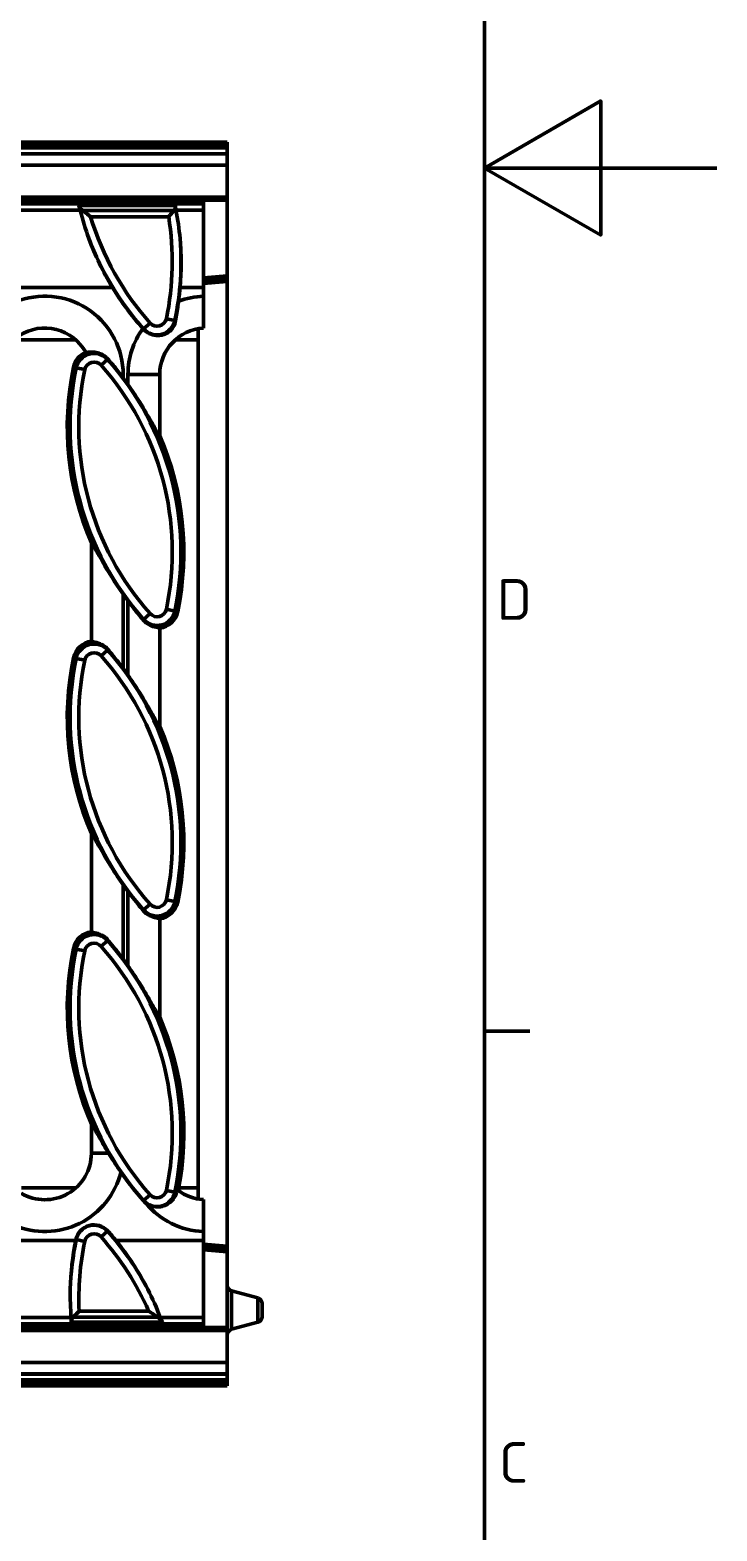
# Model space of a CAD drawing. Header units: millimetres. Extents: x 0 to 2219, y -32 to 1188.
# Drawn here: x 1563.7 to 1682, y 359.5 to 617.7 of the extents above; entities that cross this region are included whole.
import ezdxf

# ---------------------------------------------------------------- set-up
doc = ezdxf.new("R2010")
doc.units = ezdxf.units.MM
doc.header["$LTSCALE"] = 2
doc.layers.get('0').update_dxf_attribs({"lineweight": 50})
for name, color, linetype, lineweight in [('Rahmen (ISO)', 7, 'Continuous', 50), ('Sichtbar (ISO)', 7, 'Continuous', 50), ('Sichtbar schmal (ISO)', 7, 'Continuous', 50)]:
    doc.layers.add(name, color=color, linetype=linetype, lineweight=lineweight)
doc.styles.add('Notiztext (DIN)', font='isocpeur.ttf')

# ---------------------------------------------------------------- blocks, each defined once
blk = doc.blocks.new('Ränder Standardrahmen')
at = {"layer": 'Rahmen (ISO)'}
blk.add_line((821, 222.75), (824.9, 222.75), dxfattribs=at)
at = {"layer": 'Rahmen (ISO)', "flags": 128}
for points in [[(20, 20), (20, 574), (821, 574), (821, 20), (20, 20)], [(841, 297), (821, 297), (831, 302.77), (831, 291.23), (821, 297)]]:
    blk.add_lwpolyline(points, dxfattribs=at)
at = {"layer": 'Rahmen (ISO)', "char_height": 3.5, "attachment_point": 7, "style": 'Notiztext (DIN)'}
for s, insert in [('D', (822.05, 258.13)), ('C', (822.23, 183.88))]:
    blk.add_mtext(s, dxfattribs=dict(at, insert=insert))

msp = doc.modelspace()

# ---------------------------------------------------------------- linework, layer by layer
at = {"layer": 'Sichtbar (ISO)'}
for p, q in [((1597.6788, 598.4711), (1097.6788, 598.4711)), ((1597.6788, 598.4711), (1597.6788, 597.9711)), ((1597.6788, 597.4711), (1597.6788, 597.9711)), ((1597.6788, 596.4711), (1597.6788, 597.4711)), ((1597.6788, 596.4711), (1097.6788, 596.4711)), ((1597.6788, 594.4711), (1097.6788, 594.4711)), ((1597.6788, 596.4711), (1597.6788, 596.4454)), ((1597.6788, 594.4711), (1597.6788, 596.4454)), ((1597.6788, 588.9711), (1597.6788, 594.4711)), ((1597.6788, 588.9711), (1597.6788, 588.4711)), ((1558.9418, 588.4711), (1597.6788, 588.4711)), ((1593.572, 588.2711), (1559.2325, 588.2711)), ((1593.572, 588.2711), (1593.572, 587.826)), ((1593.572, 586.755), (1593.572, 587.826)), ((1593.572, 586.755), (1593.572, 573.4711)), ((1597.6788, 575.4542), (1597.6788, 588.4711)), ((1577.9143, 573.4711), (1561.9857, 573.4711)), ((1593.572, 573.4711), (1589.5758, 573.4711)), ((1593.572, 574.593), (1597.6788, 574.9523)), ((1593.572, 574.1118), (1597.6788, 574.4711)), ((1593.572, 573.4711), (1593.572, 571.939)), ((1597.6788, 575.4542), (1597.6788, 574.9523)), ((1597.6788, 574.4711), (1597.6788, 574.9523)), ((1597.6788, 574.4711), (1597.6788, 408.4711)), ((1593.572, 571.939), (1593.572, 566.4555)), ((1592.6788, 564.4334), (1592.6788, 566.3488)), ((1592.6788, 418.5088), (1592.6788, 564.4334)), ((1586.072, 547.8942), (1586.072, 558.4711)), ((1574.2943, 529.4924), (1574.2943, 512.5616)), ((1586.072, 497.8942), (1586.072, 514.8251)), ((1574.2943, 479.4924), (1574.2943, 462.5616)), ((1586.072, 447.8942), (1586.072, 464.8251)), ((1574.2943, 429.4924), (1574.2943, 424.4711)), ((1592.6788, 416.5933), (1592.6788, 418.5088)), ((1593.572, 416.4867), (1593.572, 411.0031)), ((1593.572, 411.0031), (1593.572, 409.4711)), ((1533.6752, 409.4711), (1571.6078, 409.4711)), ((1578.5037, 409.4711), (1593.572, 409.4711)), ((1593.572, 409.4711), (1593.572, 396.1872)), ((1597.6788, 408.4711), (1593.572, 408.8304)), ((1597.6788, 407.9899), (1593.572, 408.3492)), ((1597.6788, 407.9899), (1597.6788, 408.4711)), ((1597.6788, 407.9899), (1597.6788, 407.488)), ((1597.6788, 394.4711), (1597.6788, 407.488)), ((1598.42, 400.7725), (1602.9376, 399.562)), ((1603.6788, 398.5961), (1603.6788, 396.3461)), ((1593.572, 395.1162), (1593.572, 396.1872)), ((1598.42, 394.1697), (1602.9376, 395.3802)), ((1597.6788, 394.4711), (1558.9418, 394.4711)), ((1565.0287, 394.4711), (1567.3147, 394.6711)), ((1567.3147, 394.6711), (1593.572, 394.6711)), ((1593.572, 394.6711), (1593.572, 395.1162)), ((1597.6788, 394.4711), (1597.6788, 393.9711)), ((1597.6788, 388.4711), (1597.6788, 393.9711)), ((1097.6788, 388.4711), (1597.6788, 388.4711)), ((1597.6788, 386.4967), (1597.6788, 388.4711)), ((1097.6788, 386.4711), (1597.6788, 386.4711)), ((1597.6788, 386.4967), (1597.6788, 386.4711)), ((1597.6788, 385.4711), (1597.6788, 386.4711)), ((1597.6788, 384.9711), (1597.6788, 385.4711)), ((1597.6788, 384.9711), (1597.6788, 384.4711)), ((1097.6788, 384.4711), (1597.6788, 384.4711))]:
    msp.add_line(p, q, dxfattribs=at)
for centre, radius, start, end in [((1620.3657, 599.4602), 49.775, 211.475352, 221.637732), ((1540.0006, 577.9264), 49.775, 352.089286, 354.864591), ((1566.2943, 558.4711), 8, 28.563902, 123.182868), ((1594.072, 558.4711), 8, 93.583322, 180), ((1574.7479, 558.9778), 3.6124, 113.274739, 168.215004), ((1620.3657, 549.4602), 50.2124, 168.215004, 203.432382), ((1540.0006, 527.9264), 49.775, 35.357831, 36.964052), ((1540.0006, 527.9264), 50.2124, 348.215004, 23.432382), ((1620.3657, 549.4602), 49.775, 215.357831, 216.964052), ((1585.6183, 518.4089), 3.6124, 277.214909, 348.215004), ((1574.7479, 508.9778), 3.6124, 97.214909, 168.215004), ((1620.3657, 499.4602), 50.2124, 168.215004, 203.432382), ((1540.0006, 477.9264), 49.775, 35.357831, 36.964052), ((1540.0006, 477.9264), 50.2124, 348.215004, 23.432382), ((1620.3657, 499.4602), 49.775, 215.357831, 216.964052), ((1585.6183, 468.4089), 3.6124, 277.214909, 348.215004), ((1574.7479, 458.9778), 3.6124, 97.214909, 168.215004), ((1620.3657, 449.4602), 50.2124, 168.215004, 203.432382), ((1540.0006, 427.9264), 49.775, 35.357831, 36.964052), ((1540.0006, 427.9264), 50.2124, 348.708069, 23.432382), ((1566.2943, 424.4711), 8, 239.279964, 0), ((1620.3657, 449.4602), 49.775, 214.560333, 221.784996), ((1585.6183, 418.4089), 3.175, 221.784996, 232.133819), ((1594.072, 424.4711), 8, 232.852227, 266.416678), ((1574.7479, 408.9778), 3.175, 41.784996, 168.215004), ((1540.0006, 377.9264), 49.775, 39.326976, 41.784996), ((1620.3657, 399.4602), 49.775, 168.215004, 168.397348), ((1598.6788, 401.7384), 1, 180, 255), ((1602.6788, 398.5961), 1, 0, 75), ((1602.6788, 396.3461), 1, 285, 0), ((1598.6788, 393.2038), 1, 105, 180)]:
    msp.add_arc(centre, radius, start, end, dxfattribs=at)
for centre, major_axis, ratio, start_param, end_param in [((1597.5434, 588.795), (-14.1582, 29.2163), 0.7554782, 1.28546351, 1.44419811), ((1564.4167, 579.4472), (-2.2931, 32.4495), 0.77651299, 4.7322915, 4.88437603), ((1620.3657, 599.1344), (0, -49.6064), 0.99997843, 5.06778499, 5.25612656), ((1540.0006, 577.5997), (0, 49.7479), 0.99997843, 4.62930239, 4.79839893), ((1583.3388, 566.4376), (-3.811, 4.2834), 0.02819887, 1.55709911, 1.57941361), ((1620.3657, 399.7867), (0, -49.7114), 0.99997843, 4.5163222, 4.68659207), ((1540.0006, 378.252), (0, 49.5699), 0.99997843, 5.19071949, 5.39368324), ((1594.9149, 401.0922), (1.9926, 31.7828), 0.7606289, 1.61918047, 1.77321931), ((1560.0454, 391.0722), (-18.9428, 27.7265), 0.76658385, 4.39409771, 4.55502766)]:
    msp.add_ellipse(centre, major_axis=major_axis, ratio=ratio, start_param=start_param, end_param=end_param, dxfattribs=at)
for points, knots in [([(1572.1056, 587.5369), (1572.1105, 587.5243), (1572.1157, 587.5113), (1572.1525, 587.4195), (1572.1897, 587.3307), (1572.2676, 587.1286), (1572.3082, 587.013), (1572.3457, 586.8813), (1572.3491, 586.869), (1572.354, 586.8511), (1572.3555, 586.8456), (1572.358, 586.8361), (1572.3591, 586.832), (1572.3611, 586.8242), (1572.3621, 586.8204), (1572.3644, 586.8115), (1572.3657, 586.8064), (1572.3702, 586.7886), (1572.3734, 586.7759), (1572.3771, 586.7605), (1572.3777, 586.7577), (1572.3784, 586.755)], [-0.4445563589, -0.4445563589, -0.4445563589, -0.4445563589, -0.4389069348, -0.4389069348, -0.4053868222, -0.4053868222, -0.3677663626, -0.3677663626, -0.3638840026, -0.3638840026, -0.3621644892, -0.3621644892, -0.3608929959, -0.3608929959, -0.3597154702, -0.3597154702, -0.3581133976, -0.3581133976, -0.3541529217, -0.3541529217, -0.3532968111, -0.3532968111, -0.3532968111, -0.3532968111]), ([(1572.7644, 586.6834), (1572.5996, 586.8119), (1572.4442, 586.9719), (1572.2458, 587.2436), (1572.1652, 587.3914), (1572.1056, 587.5369)], [0.94311037, 0.94311037, 0.94311037, 0.94311037, 1.013503447, 1.013503447, 1.072866948, 1.072866948, 1.072866948, 1.072866948]), ([(1574.168, 585.6227), (1574.1655, 585.6245), (1574.1631, 585.6264), (1573.9179, 585.8089), (1573.6726, 585.993), (1573.2245, 586.3319), (1573.0129, 586.493), (1572.8034, 586.6535), (1572.7838, 586.6685), (1572.7644, 586.6834)], [-0.000916489, -0.000916489, -0.000916489, -0.000916489, 0, 0, 0.090785002, 0.090785002, 0.173500689, 0.173500689, 0.182100723, 0.182100723, 0.182100723, 0.182100723]), ([(1588.5026, 586.6834), (1588.4423, 586.6112), (1588.3772, 586.5335), (1588.2046, 586.3277), (1588.0926, 586.1946), (1587.8586, 585.9176), (1587.7356, 585.7726), (1587.6112, 585.6264), (1587.6096, 585.6245), (1587.608, 585.6227)], [0.399657719, 0.399657719, 0.399657719, 0.399657719, 0.435350029, 0.435350029, 0.490202578, 0.490202578, 0.547078004, 0.547078004, 0.547797067, 0.547797067, 0.547797067, 0.547797067]), ([(1588.7739, 587.5369), (1588.7793, 587.387), (1588.764, 587.2305), (1588.6827, 586.9598), (1588.6045, 586.8084), (1588.5026, 586.6834)], [0.028092156, 0.028092156, 0.028092156, 0.028092156, 0.086940695, 0.086940695, 0.145514477, 0.145514477, 0.145514477, 0.145514477]), ([(1588.85, 586.755), (1588.8491, 586.7592), (1588.8482, 586.7634), (1588.8449, 586.7796), (1588.8425, 586.7916), (1588.8392, 586.809), (1588.8382, 586.8144), (1588.8365, 586.8237), (1588.8357, 586.8277), (1588.8343, 586.8354), (1588.8337, 586.8391), (1588.8321, 586.8479), (1588.8312, 586.853), (1588.8282, 586.8706), (1588.8261, 586.8833), (1588.8044, 587.0189), (1588.7932, 587.1396), (1588.7827, 587.3212), (1588.7804, 587.3863), (1588.7768, 587.4781), (1588.7755, 587.5084), (1588.7739, 587.5369)], [-0.371437085, -0.371437085, -0.371437085, -0.371437085, -0.3701333104, -0.3701333104, -0.3664228179, -0.3664228179, -0.3647684782, -0.3647684782, -0.3635407692, -0.3635407692, -0.362400606, -0.362400606, -0.360844435, -0.360844435, -0.3569723624, -0.3569723624, -0.3191901429, -0.3191901429, -0.2960747993, -0.2960747993, -0.2837593675, -0.2837593675, -0.2837593675, -0.2837593675]), ([(1589.3019, 571.0759), (1589.2712, 570.8553), (1589.2399, 570.6341), (1589.075, 569.4923), (1588.9325, 568.5885), (1588.7922, 567.7467)], [-3.03452597, -3.03452597, -3.03452597, -3.03452597, -2.969324785, -2.969324785, -2.697749791, -2.697749791, -2.697749791, -2.697749791]), ([(1588.7922, 567.7467), (1588.7265, 567.3528), (1588.5914, 566.9858), (1588.3062, 566.4992), (1588.1945, 566.3425), (1587.9769, 566.0948), (1587.8822, 566.0005), (1587.6808, 565.8257), (1587.5768, 565.7471), (1587.3167, 565.5758), (1587.1599, 565.4924), (1586.7008, 565.2954), (1586.3798, 565.2143), (1585.6542, 565.1471), (1585.2204, 565.18), (1584.429, 565.4219), (1584.0938, 565.5857), (1583.5907, 565.9508), (1583.4113, 566.1128), (1583.2508, 566.2932)], [-1.360237042, -1.360237042, -1.360237042, -1.360237042, -1.215763575, -1.215763575, -1.143593234, -1.143593234, -1.094718785, -1.094718785, -1.047138776, -1.047138776, -0.980926743, -0.980926743, -0.857172388, -0.857172388, -0.709442108, -0.709442108, -0.593761463, -0.593761463, -0.520618514, -0.520618514, -0.520618514, -0.520618514]), ([(1573.3205, 562.2962), (1573.393, 562.2735), (1573.5456, 562.2873), (1573.9882, 562.3276), (1574.2873, 562.3527), (1574.9358, 562.3114), (1575.2657, 562.2597), (1575.93, 562.0382), (1576.2459, 561.8851), (1576.7637, 561.5168), (1576.9676, 561.3327), (1577.1484, 561.1228)], [-2.90382517, -2.90382517, -2.90382517, -2.90382517, -2.752381467, -2.752381467, -2.589275476, -2.589275476, -2.452749211, -2.452749211, -2.330195852, -2.330195852, -2.239932197, -2.239932197, -2.239932197, -2.239932197]), ([(1577.1484, 561.1228), (1577.6112, 560.5856), (1578.0772, 560.0236), (1578.7785, 559.1464), (1579.0331, 558.8218), (1579.3039, 558.4711)], [-1.531970485, -1.531970485, -1.531970485, -1.531970485, -1.248172043, -1.248172043, -1.108306879, -1.108306879, -1.108306879, -1.108306879]), ([(1579.3039, 558.4711), (1579.3333, 558.4329), (1579.3625, 558.3949), (1579.5173, 558.1929), (1579.644, 558.026), (1579.7715, 557.8568)], [1.0402994883, 1.0402994883, 1.0402994883, 1.0402994883, 1.0546564987, 1.0546564987, 1.1167000163, 1.1167000163, 1.1167000163, 1.1167000163]), ([(1580.5948, 556.7303), (1581.2777, 555.7663), (1581.9743, 554.729), (1583.3978, 552.4701), (1584.1061, 551.2492), (1585.0671, 549.5315), (1585.4735, 548.7815), (1585.8175, 548.2058), (1585.8948, 548.0833), (1586.0098, 547.9292), (1586.0499, 547.8924), (1586.072, 547.8942)], [-1.17413138, -1.17413138, -1.17413138, -1.17413138, -0.82821986, -0.82821986, -0.41657877, -0.41657877, -0.15549961, -0.15549961, -0.07774981, -0.07774981, -0.0059838, -0.0059838, -0.0059838, -0.0059838]), ([(1579.7715, 520.6563), (1579.0886, 521.6203), (1578.392, 522.6576), (1576.9684, 524.9165), (1576.2601, 526.1374), (1575.2991, 527.8552), (1574.8927, 528.6051), (1574.5487, 529.1809), (1574.4715, 529.3033), (1574.3564, 529.4575), (1574.3164, 529.4942), (1574.2943, 529.4924)], [-1.17413138, -1.17413138, -1.17413138, -1.17413138, -0.82821986, -0.82821986, -0.41657877, -0.41657877, -0.15549961, -0.15549961, -0.07774981, -0.07774981, -0.0059838, -0.0059838, -0.0059838, -0.0059838]), ([(1583.2078, 516.2548), (1583.1634, 516.3077), (1583.1188, 516.3608), (1582.3674, 517.2588), (1581.6323, 518.1719), (1580.849, 519.1937), (1580.7223, 519.3606), (1580.5948, 519.5298)], [0.709582647, 0.709582647, 0.709582647, 0.709582647, 0.73010989, 0.73010989, 1.054656499, 1.054656499, 1.116700016, 1.116700016, 1.116700016, 1.116700016]), ([(1586.072, 514.8251), (1586.0216, 514.8637), (1585.8927, 514.8952), (1585.4171, 514.9877), (1585.0195, 515.0634), (1584.4117, 515.3224), (1584.2205, 515.4179), (1583.8367, 515.6612), (1583.6448, 515.8097), (1583.3856, 516.0556), (1583.2951, 516.1518), (1583.2078, 516.2548)], [0.043364886, 0.043364886, 0.043364886, 0.043364886, 0.19996601, 0.19996601, 0.399932019, 0.399932019, 0.475600656, 0.475600656, 0.551269293, 0.551269293, 0.592993875, 0.592993875, 0.592993875, 0.592993875]), ([(1574.2943, 512.5616), (1574.3447, 512.5229), (1574.4735, 512.4914), (1574.9492, 512.3989), (1575.3468, 512.3232), (1575.9546, 512.0643), (1576.1458, 511.9687), (1576.5296, 511.7254), (1576.7215, 511.5769), (1576.9807, 511.331), (1577.0712, 511.2348), (1577.1584, 511.1319)], [0.043364886, 0.043364886, 0.043364886, 0.043364886, 0.19996601, 0.19996601, 0.399932019, 0.399932019, 0.475600656, 0.475600656, 0.551269293, 0.551269293, 0.592993875, 0.592993875, 0.592993875, 0.592993875]), ([(1577.1584, 511.1319), (1577.2029, 511.079), (1577.2475, 511.0258), (1577.9989, 510.1278), (1578.734, 509.2147), (1579.5173, 508.1929), (1579.644, 508.026), (1579.7715, 507.8568)], [0.709582647, 0.709582647, 0.709582647, 0.709582647, 0.73010989, 0.73010989, 1.054656499, 1.054656499, 1.116700016, 1.116700016, 1.116700016, 1.116700016]), ([(1580.5948, 506.7303), (1581.2777, 505.7663), (1581.9743, 504.729), (1583.3978, 502.4701), (1584.1061, 501.2492), (1585.0671, 499.5315), (1585.4735, 498.7815), (1585.8175, 498.2058), (1585.8948, 498.0833), (1586.0098, 497.9292), (1586.0499, 497.8924), (1586.072, 497.8942)], [-1.17413138, -1.17413138, -1.17413138, -1.17413138, -0.82821986, -0.82821986, -0.41657877, -0.41657877, -0.15549961, -0.15549961, -0.07774981, -0.07774981, -0.0059838, -0.0059838, -0.0059838, -0.0059838]), ([(1579.7715, 470.6563), (1579.0886, 471.6203), (1578.392, 472.6576), (1576.9684, 474.9165), (1576.2601, 476.1374), (1575.2991, 477.8552), (1574.8927, 478.6051), (1574.5487, 479.1809), (1574.4715, 479.3033), (1574.3564, 479.4575), (1574.3164, 479.4942), (1574.2943, 479.4924)], [-1.17413138, -1.17413138, -1.17413138, -1.17413138, -0.82821986, -0.82821986, -0.41657877, -0.41657877, -0.15549961, -0.15549961, -0.07774981, -0.07774981, -0.0059838, -0.0059838, -0.0059838, -0.0059838]), ([(1583.2078, 466.2548), (1583.1634, 466.3077), (1583.1188, 466.3608), (1582.3674, 467.2588), (1581.6323, 468.1719), (1580.849, 469.1937), (1580.7223, 469.3606), (1580.5948, 469.5298)], [0.709582647, 0.709582647, 0.709582647, 0.709582647, 0.73010989, 0.73010989, 1.054656499, 1.054656499, 1.116700016, 1.116700016, 1.116700016, 1.116700016]), ([(1586.072, 464.8251), (1586.0216, 464.8637), (1585.8927, 464.8952), (1585.4171, 464.9877), (1585.0195, 465.0634), (1584.4117, 465.3224), (1584.2205, 465.4179), (1583.8367, 465.6612), (1583.6448, 465.8097), (1583.3856, 466.0556), (1583.2951, 466.1518), (1583.2078, 466.2548)], [0.043364886, 0.043364886, 0.043364886, 0.043364886, 0.19996601, 0.19996601, 0.399932019, 0.399932019, 0.475600656, 0.475600656, 0.551269293, 0.551269293, 0.592993875, 0.592993875, 0.592993875, 0.592993875]), ([(1574.2943, 462.5616), (1574.3447, 462.5229), (1574.4735, 462.4914), (1574.9492, 462.3989), (1575.3468, 462.3232), (1575.9546, 462.0643), (1576.1458, 461.9687), (1576.5296, 461.7254), (1576.7215, 461.5769), (1576.9807, 461.331), (1577.0712, 461.2348), (1577.1584, 461.1319)], [0.043364886, 0.043364886, 0.043364886, 0.043364886, 0.19996601, 0.19996601, 0.399932019, 0.399932019, 0.475600656, 0.475600656, 0.551269293, 0.551269293, 0.592993875, 0.592993875, 0.592993875, 0.592993875]), ([(1577.1584, 461.1319), (1577.2029, 461.079), (1577.2475, 461.0258), (1577.9989, 460.1278), (1578.734, 459.2147), (1579.5173, 458.1929), (1579.644, 458.026), (1579.7715, 457.8568)], [0.709582647, 0.709582647, 0.709582647, 0.709582647, 0.73010989, 0.73010989, 1.054656499, 1.054656499, 1.116700016, 1.116700016, 1.116700016, 1.116700016]), ([(1580.5948, 456.7303), (1581.2777, 455.7663), (1581.9743, 454.729), (1583.3978, 452.4701), (1584.1061, 451.2492), (1585.0671, 449.5315), (1585.4735, 448.7815), (1585.8175, 448.2058), (1585.8948, 448.0833), (1586.0098, 447.9292), (1586.0499, 447.8924), (1586.072, 447.8942)], [-1.17413138, -1.17413138, -1.17413138, -1.17413138, -0.82821986, -0.82821986, -0.41657877, -0.41657877, -0.15549961, -0.15549961, -0.07774981, -0.07774981, -0.0059838, -0.0059838, -0.0059838, -0.0059838]), ([(1577.2565, 424.4711), (1576.672, 425.4292), (1576.1348, 426.3614), (1575.2991, 427.8552), (1574.8927, 428.6051), (1574.5487, 429.1809), (1574.4715, 429.3033), (1574.3564, 429.4575), (1574.3164, 429.4942), (1574.2943, 429.4924)], [-0.740485853, -0.740485853, -0.740485853, -0.740485853, -0.416578773, -0.416578773, -0.155499614, -0.155499614, -0.077749807, -0.077749807, -0.0059838, -0.0059838, -0.0059838, -0.0059838]), ([(1589.0054, 417.7022), (1588.9531, 417.5777), (1588.8901, 417.4318), (1588.6763, 417.0109), (1588.4928, 416.7084), (1588.0102, 416.1666), (1587.7488, 415.9346), (1587.1388, 415.5574), (1586.8125, 415.4142), (1586.1072, 415.2387), (1585.7419, 415.207), (1584.9552, 415.2738), (1584.5445, 415.3903), (1583.9918, 415.675), (1583.8252, 415.7813), (1583.6695, 415.9024)], [-3.17667863, -3.17667863, -3.17667863, -3.17667863, -3.08462917, -3.08462917, -2.93003055, -2.93003055, -2.80719283, -2.80719283, -2.695754226, -2.695754226, -2.587100936, -2.587100936, -2.463102007, -2.463102007, -2.405497352, -2.405497352, -2.405497352, -2.405497352]), ([(1589.241, 418.0944), (1589.1863, 418.0714), (1589.1137, 417.9535), (1589.0178, 417.7316), (1589.0116, 417.7171), (1589.0054, 417.7022)], [-1.705838517, -1.705838517, -1.705838517, -1.705838517, -1.534961338, -1.534961338, -1.523362742, -1.523362742, -1.523362742, -1.523362742]), ([(1570.8202, 395.4052), (1570.8316, 395.5546), (1570.864, 395.7094), (1570.9733, 395.9801), (1571.0684, 396.1331), (1571.1836, 396.2588)], [0.027976617, 0.027976617, 0.027976617, 0.027976617, 0.086660653, 0.086660653, 0.147397093, 0.147397093, 0.147397093, 0.147397093]), ([(1570.833, 396.1872), (1570.8334, 396.1825), (1570.8338, 396.1779), (1570.8353, 396.1615), (1570.8362, 396.1497), (1570.8375, 396.1327), (1570.8379, 396.1275), (1570.8386, 396.1183), (1570.8388, 396.1143), (1570.8393, 396.1067), (1570.8396, 396.1031), (1570.8401, 396.0944), (1570.8404, 396.0894), (1570.8415, 396.0718), (1570.8421, 396.0592), (1570.8484, 395.9209), (1570.8457, 395.7982), (1570.8354, 395.6162), (1570.8304, 395.5516), (1570.8238, 395.4617), (1570.8218, 395.4327), (1570.8202, 395.4052)], [-0.3771683949, -0.3771683949, -0.3771683949, -0.3771683949, -0.3757416893, -0.3757416893, -0.3721791649, -0.3721791649, -0.3705789104, -0.3705789104, -0.369386511, -0.369386511, -0.3682756258, -0.3682756258, -0.3667539462, -0.3667539462, -0.3629396011, -0.3629396011, -0.3247425949, -0.3247425949, -0.3017148671, -0.3017148671, -0.2898777347, -0.2898777347, -0.2898777347, -0.2898777347]), ([(1571.1836, 396.2588), (1571.2393, 396.3183), (1571.2985, 396.3813), (1571.482, 396.5765), (1571.6138, 396.7161), (1571.8901, 397.0076), (1572.0365, 397.1614), (1572.1842, 397.3158), (1572.1859, 397.3176), (1572.1877, 397.3195)], [0.410035559, 0.410035559, 0.410035559, 0.410035559, 0.440393643, 0.440393643, 0.500871726, 0.500871726, 0.564230294, 0.564230294, 0.564987895, 0.564987895, 0.564987895, 0.564987895]), ([(1584.155, 397.3195), (1584.1578, 397.3176), (1584.1606, 397.3158), (1584.4579, 397.1217), (1584.7568, 396.9244), (1585.3083, 396.557), (1585.5487, 396.3954), (1585.7505, 396.2588)], [-0.001000672, -0.001000672, -0.001000672, -0.001000672, 0, 0, 0.105510503, 0.105510503, 0.204717177, 0.204717177, 0.204717177, 0.204717177]), ([(1585.7505, 396.2588), (1585.9394, 396.1291), (1586.124, 395.9655), (1586.361, 395.6928), (1586.4597, 395.5484), (1586.5376, 395.4052)], [0.963160511, 0.963160511, 0.963160511, 0.963160511, 1.038896309, 1.038896309, 1.098982582, 1.098982582, 1.098982582, 1.098982582]), ([(1586.5376, 395.4052), (1586.5326, 395.4148), (1586.5275, 395.4245), (1586.479, 395.5154), (1586.428, 395.6072), (1586.3218, 395.8112), (1586.2661, 395.9261), (1586.211, 396.0579), (1586.2056, 396.071), (1586.198, 396.0899), (1586.1957, 396.0957), (1586.1917, 396.1057), (1586.1901, 396.1099), (1586.1869, 396.118), (1586.1853, 396.1219), (1586.1818, 396.1311), (1586.1797, 396.1364), (1586.1727, 396.1546), (1586.1679, 396.1675), (1586.1623, 396.1827), (1586.1614, 396.185), (1586.1606, 396.1872)], [-0.44577905, -0.44577905, -0.44577905, -0.44577905, -0.4414067484, -0.4414067484, -0.4053731106, -0.4053731106, -0.3663893154, -0.3663893154, -0.3621037665, -0.3621037665, -0.3602304579, -0.3602304579, -0.3588549987, -0.3588549987, -0.3575881424, -0.3575881424, -0.355875161, -0.355875161, -0.3516949177, -0.3516949177, -0.3509676299, -0.3509676299, -0.3509676299, -0.3509676299])]:
    msp.add_open_spline(points, degree=3, knots=knots, dxfattribs=at)
msp.add_open_spline([(1579.3745, 421.2241), (1578.6831, 422.2183), (1578.0392, 423.1794), (1577.2565, 424.4711)], degree=3, dxfattribs=at)
at = {"layer": 'Sichtbar schmal (ISO)'}
for p, q in [((1097.6788, 597.9711), (1597.6788, 597.9711)), ((1597.6788, 597.4711), (1097.6788, 597.4711)), ((1097.6788, 596.4454), (1597.6788, 596.4454)), ((1597.6788, 588.9711), (1097.6788, 588.9711)), ((1558.2779, 586.755), (1572.3784, 586.755)), ((1593.572, 587.826), (1559.0973, 587.826)), ((1588.7739, 587.5369), (1572.1056, 587.5369)), ((1588.5026, 586.6834), (1572.7644, 586.6834)), ((1588.85, 586.755), (1593.572, 586.755)), ((1587.608, 585.6227), (1574.168, 585.6227)), ((1597.6788, 575.4542), (1593.572, 575.0949)), ((1583.2921, 566.33), (1583.2508, 566.2932)), ((1583.2921, 566.33), (1584.4063, 567.3257)), ((1587.2096, 568.0769), (1588.6724, 567.7717)), ((1588.6724, 567.7717), (1588.7922, 567.7467)), ((1571.6282, 564.4334), (1561.8039, 564.4334)), ((1592.6788, 564.4334), (1588.738, 564.4334)), ((1577.0742, 561.0566), (1575.96, 560.0609)), ((1577.0742, 561.0566), (1577.1484, 561.1228)), ((1571.6939, 559.6149), (1571.2117, 559.7156)), ((1571.6939, 559.6149), (1573.1567, 559.3097)), ((1579.7715, 558.4711), (1579.3039, 558.4711)), ((1579.7715, 557.8568), (1579.7715, 558.4711)), ((1580.5948, 558.4711), (1586.072, 558.4711)), ((1580.5948, 558.4711), (1580.5948, 556.7303)), ((1579.7715, 507.8568), (1579.7715, 520.6563)), ((1580.5948, 519.5298), (1580.5948, 506.7303)), ((1584.4063, 517.3257), (1583.2921, 516.33)), ((1587.2096, 518.0769), (1588.6724, 517.7717)), ((1588.6724, 517.7717), (1589.1546, 517.6711)), ((1583.2921, 516.33), (1583.2078, 516.2548)), ((1571.6939, 509.6149), (1571.2117, 509.7156)), ((1571.6939, 509.6149), (1573.1567, 509.3097)), ((1577.0742, 511.0566), (1575.96, 510.0609)), ((1577.0742, 511.0566), (1577.1584, 511.1319)), ((1579.7715, 457.8568), (1579.7715, 470.6563)), ((1580.5948, 469.5298), (1580.5948, 456.7303)), ((1587.2096, 468.0769), (1588.6724, 467.7717)), ((1588.6724, 467.7717), (1589.1546, 467.6711)), ((1583.2921, 466.33), (1583.2078, 466.2548)), ((1584.4063, 467.3257), (1583.2921, 466.33)), ((1577.0742, 461.0566), (1575.96, 460.0609)), ((1577.0742, 461.0566), (1577.1584, 461.1319)), ((1571.6939, 459.6149), (1571.2117, 459.7156)), ((1571.6939, 459.6149), (1573.1567, 459.3097)), ((1574.2943, 424.4711), (1577.2565, 424.4711)), ((1571.6282, 418.5088), (1562.2865, 418.5088)), ((1592.6788, 418.5088), (1589.322, 418.5088)), ((1583.2921, 416.33), (1583.2509, 416.2933)), ((1584.4063, 417.3257), (1583.2921, 416.33)), ((1587.2096, 418.0769), (1588.6724, 417.7717)), ((1588.6724, 417.7717), (1589.0054, 417.7022)), ((1577.0742, 411.0566), (1575.96, 410.0609)), ((1577.0742, 411.0566), (1577.1154, 411.0934)), ((1571.6939, 409.6149), (1571.6399, 409.6262)), ((1571.6939, 409.6149), (1573.1567, 409.3097)), ((1593.572, 407.8473), (1597.6788, 407.488)), ((1598.42, 400.7725), (1598.42, 394.1697)), ((1602.9376, 395.3802), (1602.9376, 399.562)), ((1570.833, 396.1872), (1557.7766, 396.1872)), ((1570.8202, 395.4052), (1586.5376, 395.4052)), ((1571.1836, 396.2588), (1585.7505, 396.2588)), ((1584.155, 397.3195), (1572.1877, 397.3195)), ((1593.572, 396.1872), (1586.1606, 396.1872)), ((1097.6788, 393.9711), (1597.6788, 393.9711)), ((1593.572, 395.1162), (1559.0973, 395.1162)), ((1597.6788, 386.4967), (1097.6788, 386.4967)), ((1097.6788, 385.4711), (1597.6788, 385.4711)), ((1597.6788, 384.9711), (1097.6788, 384.9711))]:
    msp.add_line(p, q, dxfattribs=at)
for centre, radius, start, end in [((1620.3657, 599.4602), 48.2255, 196.674398, 221.784996), ((1540.0006, 577.9264), 48.2255, 348.215004, 9.183066), ((1620.3657, 599.4602), 49.7198, 200.715072, 221.784996), ((1540.0006, 577.9264), 49.7198, 348.215004, 4.552994), ((1566.2943, 558.4711), 13.4772, 0, 108.647416), ((1594.072, 558.4711), 13.4772, 92.12614, 110.728348), ((1594.072, 558.4711), 13.4772, 144.021212, 180), ((1585.6183, 568.4089), 3.1198, 221.784996, 348.215004), ((1585.6183, 568.4089), 1.6255, 221.784996, 348.215004), ((1574.7479, 558.9778), 3.1198, 41.784996, 168.215004), ((1574.7479, 558.9778), 1.6255, 41.784996, 168.215004), ((1540.0006, 527.9264), 49.7198, 348.215004, 41.784996), ((1620.3657, 549.4602), 49.7198, 168.215004, 221.784996), ((1620.3657, 549.4602), 48.2255, 168.215004, 221.784996), ((1540.0006, 527.9264), 48.2255, 348.215004, 41.784996), ((1585.6183, 518.4089), 3.1198, 221.784996, 348.215004), ((1585.6183, 518.4089), 1.6255, 221.784996, 348.215004), ((1574.7479, 508.9778), 3.1198, 41.784996, 168.215004), ((1620.3657, 499.4602), 49.7198, 168.215004, 221.784996), ((1620.3657, 499.4602), 48.2255, 168.215004, 221.784996), ((1574.7479, 508.9778), 1.6255, 41.784996, 168.215004), ((1540.0006, 477.9264), 48.2255, 348.215004, 41.784996), ((1540.0006, 477.9264), 49.7198, 348.215004, 41.784996), ((1585.6183, 468.4089), 3.1198, 221.784996, 348.215004), ((1585.6183, 468.4089), 1.6255, 221.784996, 348.215004), ((1574.7479, 458.9778), 3.1198, 41.784996, 168.215004), ((1574.7479, 458.9778), 1.6255, 41.784996, 168.215004), ((1540.0006, 427.9264), 48.2255, 348.215004, 41.784996), ((1540.0006, 427.9264), 49.7198, 348.215004, 41.784996), ((1620.3657, 449.4602), 49.7198, 168.215004, 221.784996), ((1620.3657, 449.4602), 48.2255, 168.215004, 221.784996), ((1566.2943, 424.4711), 13.4772, 246.5314, 346.059111), ((1585.6183, 418.4089), 3.1198, 221.784996, 348.215004), ((1594.072, 424.4711), 13.4772, 219.478656, 267.87386), ((1585.6183, 418.4089), 1.6255, 221.784996, 348.215004), ((1574.7479, 408.9778), 3.1198, 41.784996, 168.215004), ((1540.0006, 377.9264), 49.7198, 27.73988, 41.784996), ((1620.3657, 399.4602), 49.7198, 168.215004, 178.145805), ((1620.3657, 399.4602), 48.2255, 168.215004, 182.544189), ((1574.7479, 408.9778), 1.6255, 41.784996, 168.215004), ((1540.0006, 377.9264), 48.2255, 23.71153, 41.784996)]:
    msp.add_arc(centre, radius, start, end, dxfattribs=at)

# ---------------------------------------------------------------- block references
at = {"xscale": 2, "yscale": 2, "zscale": 2}
msp.add_blockref('Ränder Standardrahmen', (0, 0), dxfattribs=at)

doc.saveas('drawing.dxf')
